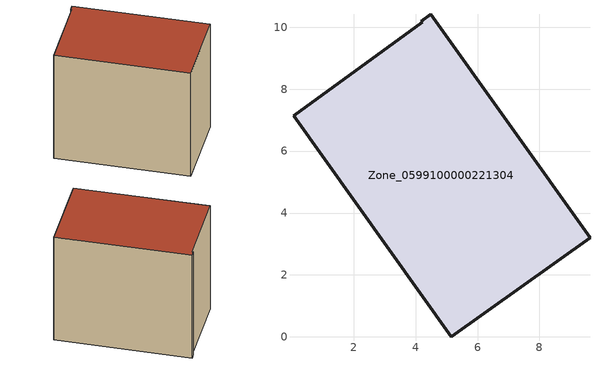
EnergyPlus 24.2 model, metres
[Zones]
Zone_0599100000221304
 floor ground (C_G): 4.21,10.15 4.18,10.2 4.49,10.42 9.63,3.2 5.15,0 0.06,7.14 z0
 wall outside (C_F): 5.15,0 9.63,3.2 4.49,10.42 4.18,10.2 4.21,10.15 0.06,7.14 5.15,0 z0:7.83
 roof outside (C_R): 4.21,10.15 0.06,7.14 5.15,0 9.63,3.2 4.49,10.42 4.18,10.2 z7.83
[BUILDING]
Pand.0599100000221304: North Axis=0; Terrain=City; Loads Convergence Tolerance Value=0.04; Temperature Convergence Tolerance Value=0.4; Solar Distribution=FullExterior; Maximum Number of Warmup Days=25; Minimum Number of Warmup Days=1
[Site:Location]
Rotterdam.The.Hague.AP_ZH_NLD Design_Conditions: Latitude=51.96; Longitude=4.45; Time Zone=1; Elevation=-4.5
[SITE:GROUNDTEMPERATURE:BUILDINGSURFACE]
18, 18, 18, 18, 18, 18, 18, 18, 18, 18, 18, 18
[MATERIAL] Thermal Absorptance=0.9; Solar Absorptance=0.7; Visible Absorptance=0.7
Name | Roughness | Thickness | Conductivity | Density | Specific Heat
G.TI.1975-1991 | MediumSmooth | 0.15 | 0.288461 | 540 | 1210
F.TI.1975-1991 | Rough | 0.3 | 0.230769 | 1920 | 840
R.TI.1975-1991 | MediumRough | 0.2 | 0.153846 | 1500 | 1000
[CONSTRUCTION]
C_G: G.TI.1975-1991
C_F: F.TI.1975-1991
C_R: R.TI.1975-1991
[ZONE]
Zone_0599100000221304: Type=1; Multiplier=1; Ceiling Height=Autocalculate; Volume=Autocalculate; Floor Area=autocalculate; Part of Total Floor Area=Yes
[ZONEINFILTRATION:DESIGNFLOWRATE]
Infil_Zone_0599100000221304: Zone or ZoneList or Space or SpaceList=Zone_0599100000221304; Schedule=AlwaysOn; Design Flow Rate Calculation Method=Flow/Area; Flow Rate per Floor Area=0.003; Constant Term Coefficient=1; Temperature Term Coefficient=0; Velocity Term Coefficient=0; Velocity Squared Term Coefficient=0
[HVACTEMPLATE:ZONE:IDEALLOADSAIRSYSTEM]
Zone_0599100000221304: Maximum Heating Supply Air Temperature=50; Minimum Cooling Supply Air Temperature=13; Maximum Heating Supply Air Humidity Ratio=0.0156; Minimum Cooling Supply Air Humidity Ratio=0.0077; Heating Limit=NoLimit; Cooling Limit=NoLimit; Dehumidification Control Type=ConstantSensibleHeatRatio; Cooling Sensible Heat Ratio=0.7; Dehumidification Setpoint=60; Humidification Control Type=None; Humidification Setpoint=30; Outdoor Air Method=None; Outdoor Air Flow Rate per Person=0.00944; Outdoor Air Flow Rate per Zone Floor Area=0; Outdoor Air Flow Rate per Zone=0; Demand Controlled Ventilation Type=None; Outdoor Air Economizer Type=NoEconomizer; Heat Recovery Type=None; Sensible Heat Recovery Effectiveness=0.7; Latent Heat Recovery Effectiveness=0.65
[ZONECONTROL:THERMOSTAT]
ThermostatControl_Zone_0599100000221304: Zone or ZoneList=Zone_0599100000221304; Control Type Schedule=DualSetpointControlType; Control 1=Thermostat_Zone_0599100000221304; Temperature Difference Between Cutout And Setpoint=0
[THERMOSTATSETPOINT:DUALSETPOINT]
Thermostat_Zone_0599100000221304: Heating Setpoint Temperature Schedule=HeatingSetpoint_Zone_0599100000221304; Cooling Setpoint Temperature Schedule=CoolingSetpoint_Zone_0599100000221304
[SCHEDULE:COMPACT]
HeatingSetpoint_Zone_0599100000221304: Through: 12/31, For: AllDays, Until: 24:00, 21
CoolingSetpoint_Zone_0599100000221304: Through: 12/31, For: AllDays, Until: 24:00, 24
DualSetpointControlType: Through: 12/31, For: AllDays, Until: 24:00, 4
AlwaysOn: Through: 12/31, For: AllDays, Until: 24:00, 1
